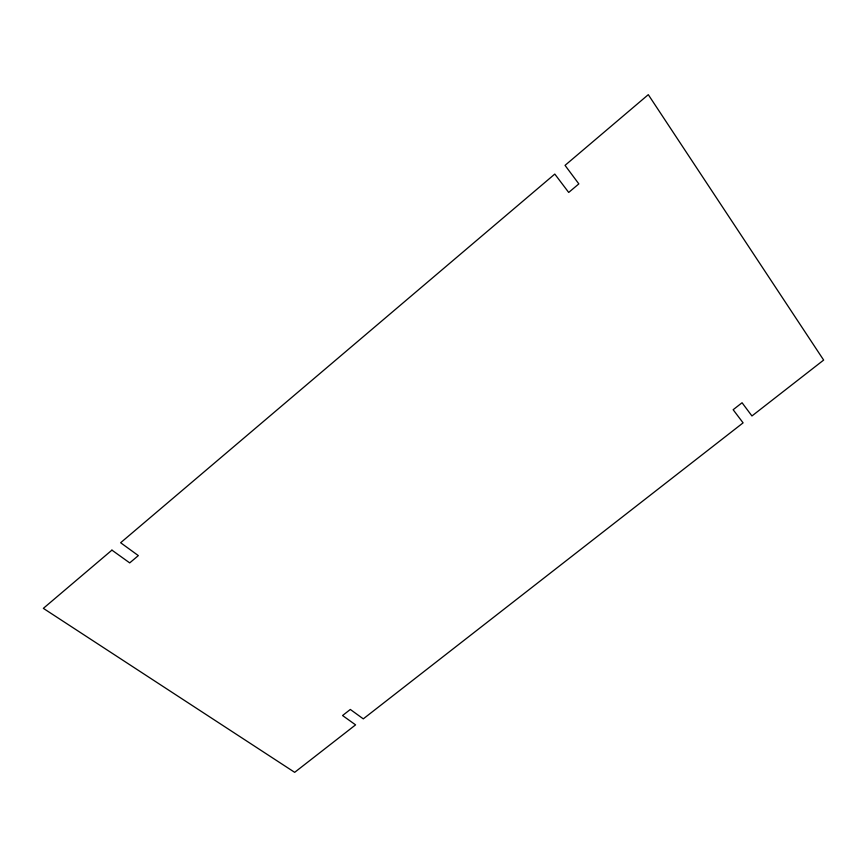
<?xml version="1.0" encoding="UTF-8"?>
<svg xmlns="http://www.w3.org/2000/svg" width="867" height="867" viewBox="0 0 867 867"><rect width="100%" height="100%" fill="white"/><g stroke="black" fill="none" stroke-linecap="round" stroke-linejoin="round"><path stroke-width="1.3" d="M111.93 550.133L43.35 608.363L294.672 772.334L355.578 724.866L342.563 715.535L350.322 709.455L363.284 718.862L743.095 422.858L733.146 409.723L742.065 402.743L751.938 415.965L823.65 360.076L648.299 94.666L565.035 165.369L578.842 183.891L568.698 192.441L554.793 174.072L120.632 542.742L138.341 555.606L129.703 562.889L111.93 550.133"/></g></svg>
